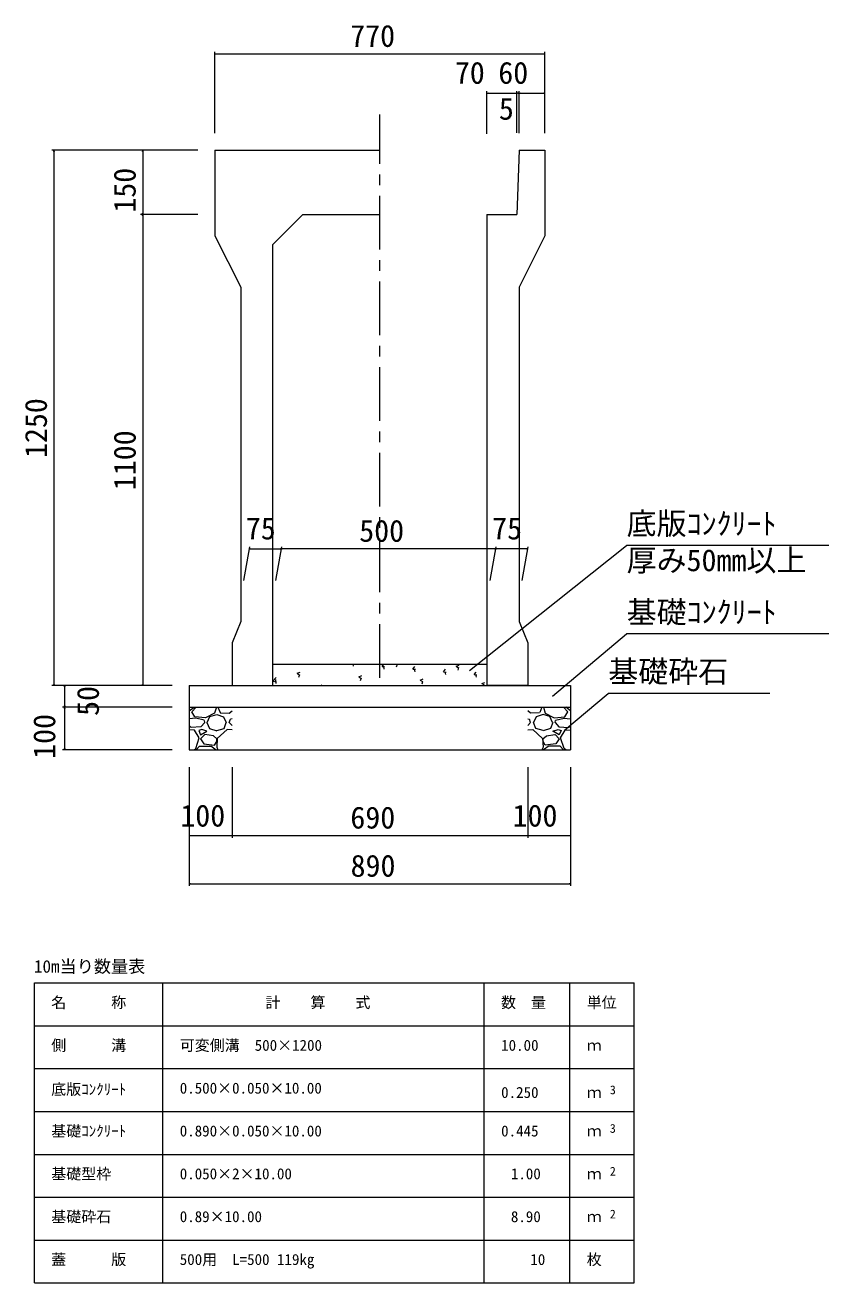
# Model space of a CAD drawing. Units: millimetres on the paper, scale 1:20. Extents: x 0 to 841, y 0 to 594.
# Drawn here: x 198.2 to 292, y 186.1 to 332.9 of the extents above; entities that cross this region are included whole.
import ezdxf
from ezdxf.enums import TextEntityAlignment as Align

# ---------------------------------------------------------------- set-up
doc = ezdxf.new("R2010")
doc.units = ezdxf.units.MM
doc.linetypes.add('USER1', pattern=[10, 6.25, -1.25, 1.25, -1.25])
for name, color, linetype, lineweight in [('D-STR-DIM（寸法）', 7, 'Continuous', 18), ('D-STR-HTXT（旗揚げ）', 4, 'Continuous', 18), ('D-STR-STRn（構造物）', 5, 'Continuous', 18), ('D-STR（構造物外形線）', 1, 'Continuous', 18)]:
    doc.layers.add(name, color=color, linetype=linetype, lineweight=lineweight)
doc.layers.add('D-STR-TXT（文字）', color=7, linetype='Continuous')
doc.styles.add('ＭＳ ゴシック', font='')
doc.styles.get('ＭＳ ゴシック').set_extended_font_data('MS Gothic')

msp = doc.modelspace()

# ---------------------------------------------------------------- linework, layer by layer
at = {"layer": 'D-STR-DIM（寸法）'}
for p, q in [((220.378, 320.291), (220.378, 329.78)), ((220.378, 329.53), (220.528, 329.555)), ((220.378, 329.53), (220.398, 329.53)), ((220.528, 329.505), (220.378, 329.53)), ((220.398, 329.53), (258.858, 329.53)), ((258.728, 329.555), (258.878, 329.53)), ((258.878, 329.53), (258.728, 329.505)), ((258.878, 329.53), (258.858, 329.53)), ((258.878, 320.291), (258.878, 329.78)), ((252.128, 320.182), (252.128, 325.197)), ((252.128, 324.947), (252.278, 324.972)), ((252.128, 324.947), (252.148, 324.947)), ((252.278, 324.922), (252.128, 324.947)), ((252.148, 324.947), (255.608, 324.947)), ((255.478, 324.972), (255.628, 324.947)), ((255.628, 324.947), (255.478, 324.922)), ((255.628, 324.947), (255.608, 324.947)), ((255.628, 320.325), (255.628, 325.197)), ((255.628, 320.325), (255.628, 325.197)), ((255.628, 324.947), (255.778, 324.972)), ((255.628, 324.947), (255.648, 324.947)), ((255.778, 324.922), (255.628, 324.947)), ((255.858, 324.947), (255.648, 324.947)), ((255.728, 324.972), (255.878, 324.947)), ((255.878, 324.947), (255.728, 324.922)), ((255.878, 324.947), (255.858, 324.947)), ((255.878, 320.291), (255.878, 325.197)), ((255.878, 320.291), (255.878, 325.197)), ((255.878, 324.947), (256.028, 324.972)), ((255.878, 324.947), (255.898, 324.947)), ((256.028, 324.922), (255.878, 324.947)), ((255.898, 324.947), (258.858, 324.947)), ((258.728, 324.972), (258.878, 324.947)), ((258.878, 324.947), (258.728, 324.922)), ((258.878, 324.947), (258.858, 324.947)), ((258.878, 320.291), (258.878, 325.197)), ((218.378, 318.291), (201.331, 318.291)), ((201.556, 318.141), (201.581, 318.291)), ((201.581, 318.291), (201.581, 318.271)), ((201.581, 318.291), (201.606, 318.141)), ((201.581, 318.271), (201.581, 255.811)), ((218.378, 318.291), (211.692, 318.291)), ((211.917, 318.141), (211.942, 318.291)), ((211.942, 318.291), (211.942, 318.271)), ((211.942, 318.291), (211.967, 318.141)), ((211.942, 318.271), (211.942, 310.811)), ((218.378, 310.791), (211.692, 310.791)), ((218.378, 310.791), (211.692, 310.791)), ((211.942, 310.791), (211.917, 310.941)), ((211.917, 310.641), (211.942, 310.791)), ((211.967, 310.941), (211.942, 310.791)), ((211.942, 310.791), (211.942, 310.811)), ((211.942, 310.791), (211.942, 310.771)), ((211.942, 310.791), (211.967, 310.641)), ((211.942, 310.771), (211.942, 255.811)), ((223.73, 268.044), (224.43, 272.011)), ((224.386, 271.761), (224.536, 271.786)), ((224.386, 271.761), (224.406, 271.761)), ((224.536, 271.736), (224.386, 271.761)), ((224.406, 271.761), (228.116, 271.761)), ((227.48, 268.044), (228.18, 272.011)), ((227.48, 268.044), (228.18, 272.011)), ((227.986, 271.786), (228.136, 271.761)), ((228.136, 271.761), (227.986, 271.736)), ((228.136, 271.761), (228.116, 271.761)), ((228.136, 271.761), (228.286, 271.786)), ((228.136, 271.761), (228.156, 271.761)), ((228.286, 271.736), (228.136, 271.761)), ((253.116, 271.761), (228.156, 271.761)), ((252.48, 268.044), (253.18, 272.011)), ((252.48, 268.044), (253.18, 272.011)), ((252.986, 271.786), (253.136, 271.761)), ((253.136, 271.761), (252.986, 271.736)), ((253.136, 271.761), (253.116, 271.761)), ((253.136, 271.761), (253.286, 271.786)), ((253.136, 271.761), (253.156, 271.761)), ((253.286, 271.736), (253.136, 271.761)), ((256.866, 271.761), (253.156, 271.761)), ((256.23, 268.044), (256.93, 272.011)), ((256.736, 271.786), (256.886, 271.761)), ((256.886, 271.761), (256.736, 271.736)), ((256.886, 271.761), (256.866, 271.761)), ((215.378, 255.791), (201.331, 255.791)), ((201.581, 255.791), (201.556, 255.941)), ((201.606, 255.941), (201.581, 255.791)), ((201.581, 255.791), (201.581, 255.811)), ((215.378, 255.791), (202.581, 255.791)), ((202.806, 255.641), (202.831, 255.791)), ((202.831, 255.791), (202.831, 255.771)), ((202.831, 255.791), (202.856, 255.641)), ((202.831, 255.771), (202.831, 253.311)), ((215.378, 255.791), (211.692, 255.791)), ((211.942, 255.791), (211.917, 255.941)), ((211.967, 255.941), (211.942, 255.791)), ((211.942, 255.791), (211.942, 255.811)), ((215.378, 253.291), (202.581, 253.291)), ((215.378, 253.291), (202.581, 253.291)), ((202.831, 253.291), (202.806, 253.441)), ((202.806, 253.141), (202.831, 253.291)), ((202.856, 253.441), (202.831, 253.291)), ((202.831, 253.291), (202.831, 253.311)), ((202.831, 253.291), (202.831, 253.271)), ((202.831, 253.291), (202.856, 253.141)), ((202.831, 253.271), (202.831, 248.311)), ((215.378, 248.291), (202.581, 248.291)), ((202.831, 248.291), (202.806, 248.441)), ((202.856, 248.441), (202.831, 248.291)), ((202.831, 248.291), (202.831, 248.311)), ((217.378, 246.291), (217.378, 232.418)), ((217.378, 246.291), (217.378, 238.041)), ((222.378, 246.291), (222.378, 238.041)), ((222.378, 246.291), (222.378, 238.041)), ((256.878, 246.291), (256.878, 238.041)), ((256.878, 246.291), (256.878, 238.041)), ((261.878, 246.291), (261.878, 238.041)), ((261.878, 246.291), (261.878, 232.418)), ((217.378, 238.291), (217.528, 238.316)), ((217.378, 238.291), (217.398, 238.291)), ((217.528, 238.266), (217.378, 238.291)), ((217.398, 238.291), (222.358, 238.291)), ((222.228, 238.316), (222.378, 238.291)), ((222.378, 238.291), (222.228, 238.266)), ((222.378, 238.291), (222.358, 238.291)), ((222.378, 238.291), (222.528, 238.316)), ((222.378, 238.291), (222.398, 238.291)), ((222.528, 238.266), (222.378, 238.291)), ((222.398, 238.291), (256.858, 238.291)), ((256.728, 238.316), (256.878, 238.291)), ((256.878, 238.291), (256.728, 238.266)), ((256.878, 238.291), (256.858, 238.291)), ((256.878, 238.291), (257.028, 238.316)), ((256.878, 238.291), (256.898, 238.291)), ((257.028, 238.266), (256.878, 238.291)), ((256.898, 238.291), (261.858, 238.291)), ((261.728, 238.316), (261.878, 238.291)), ((261.878, 238.291), (261.728, 238.266)), ((261.878, 238.291), (261.858, 238.291)), ((217.378, 232.668), (217.528, 232.693)), ((217.378, 232.668), (217.398, 232.668)), ((217.528, 232.643), (217.378, 232.668)), ((217.398, 232.668), (261.858, 232.668)), ((261.728, 232.693), (261.878, 232.668)), ((261.878, 232.668), (261.728, 232.643)), ((261.878, 232.668), (261.858, 232.668))]:
    msp.add_line(p, q, dxfattribs=at)
at = {"layer": 'D-STR-HTXT（旗揚げ）'}
for p, q in [((250.072, 257.556), (268.422, 272.151)), ((292.02, 272.151), (268.422, 272.151)), ((259.784, 254.56), (268.429, 261.824)), ((292.028, 261.824), (268.429, 261.824)), ((261.195, 250.631), (266.279, 254.893)), ((285.142, 254.893), (266.279, 254.893)), ((199.304, 221.084), (269.304, 221.084)), ((199.304, 186.084), (199.304, 221.084)), ((214.304, 186.084), (214.304, 221.084)), ((251.804, 186.084), (251.804, 221.084)), ((261.804, 205.084), (261.804, 221.084)), ((261.804, 186.084), (261.804, 221.084)), ((269.304, 186.084), (269.304, 221.084)), ((199.304, 216.084), (269.304, 216.084)), ((199.304, 211.084), (269.304, 211.084)), ((199.304, 206.084), (269.304, 206.084)), ((199.304, 201.084), (269.304, 201.084)), ((199.304, 196.084), (269.304, 196.084)), ((199.304, 191.084), (269.304, 191.084)), ((199.304, 186.084), (269.304, 186.084))]:
    msp.add_line(p, q, dxfattribs=at)
at = {"layer": 'D-STR-STRn（構造物）', "color": 7, "linetype": 'USER1'}
msp.add_line((239.628, 256.703), (239.628, 322.446), dxfattribs=at)
at = {"layer": 'D-STR-STRn（構造物）', "color": 7}
for p, q in [((227.128, 258.291), (252.128, 258.291)), ((229.974, 257.237), (230.325, 257.371)), ((229.975, 257.237), (230.223, 257.069)), ((230.183, 256.792), (230.285, 257.094)), ((236.555, 258.047), (236.51, 258.291)), ((237.16, 256.836), (237.51, 256.971)), ((239.881, 258.037), (240.095, 258.291)), ((239.881, 258.037), (240.18, 258.011)), ((240.141, 257.733), (240.083, 258.046)), ((241.57, 258.004), (241.666, 258.291)), ((241.595, 258.291), (241.61, 258.281)), ((243.468, 257.723), (243.709, 258.011)), ((243.468, 257.723), (243.767, 257.697)), ((243.727, 257.419), (243.67, 257.733)), ((247.054, 257.409), (247.295, 257.697)), ((247.054, 257.41), (247.353, 257.383)), ((247.314, 257.105), (247.256, 257.419)), ((248.547, 258.049), (248.897, 258.183)), ((248.547, 258.049), (248.796, 257.881)), ((248.756, 257.604), (248.857, 257.906)), ((250.64, 257.096), (250.881, 257.383)), ((250.64, 257.096), (250.939, 257.07)), ((250.9, 256.792), (250.842, 257.105)), ((227.128, 256.322), (227.515, 256.725)), ((227.128, 256.319), (227.57, 256.25)), ((227.527, 256.028), (227.472, 256.503)), ((232.749, 255.791), (232.851, 255.898)), ((237.16, 256.836), (237.409, 256.669)), ((237.369, 256.392), (237.47, 256.694)), ((244.346, 256.436), (244.696, 256.57)), ((244.346, 256.436), (244.595, 256.268)), ((244.555, 255.991), (244.656, 256.293)), ((251.531, 256.035), (251.881, 256.17)), ((251.531, 256.036), (251.78, 255.868)), ((251.808, 255.791), (251.842, 255.893))]:
    msp.add_line(p, q, dxfattribs=at)
at = {"layer": 'D-STR-STRn（構造物）'}
for p, q in [((217.378, 255.791), (217.378, 248.291)), ((217.378, 255.791), (261.878, 255.791)), ((261.878, 255.791), (261.878, 248.291)), ((217.378, 253.291), (261.878, 253.291)), ((217.378, 252.856), (217.941, 253.291)), ((217.687, 252.739), (218.183, 253.291)), ((218.046, 252.136), (217.696, 252.736)), ((220.339, 252.585), (219.289, 252.035)), ((220.538, 253.289), (220.338, 252.589)), ((220.709, 253.291), (220.978, 252.651)), ((220.984, 252.636), (222.034, 252.586)), ((222.037, 252.593), (222.378, 252.856)), ((257.219, 252.593), (256.878, 252.856)), ((258.272, 252.636), (257.222, 252.586)), ((258.547, 253.291), (258.277, 252.651)), ((258.717, 253.289), (258.917, 252.589)), ((258.917, 252.585), (259.967, 252.035)), ((261.569, 252.739), (261.072, 253.291)), ((261.209, 252.136), (261.559, 252.736)), ((261.878, 252.856), (261.315, 253.291)), ((218.141, 251.983), (217.378, 251.903)), ((217.585, 250.905), (217.378, 251.131)), ((219.283, 252.049), (218.033, 252.149)), ((219.135, 251.742), (218.135, 251.992)), ((219.187, 251.489), (218.737, 250.989)), ((219.187, 251.486), (219.137, 251.736)), ((219.432, 251.49), (219.732, 250.79)), ((219.485, 251.489), (219.785, 252.189)), ((219.787, 252.189), (220.587, 252.439)), ((220.585, 252.439), (221.385, 252.139)), ((221.387, 252.137), (221.687, 251.487)), ((221.435, 250.791), (221.685, 251.491)), ((222.378, 251.131), (222.035, 251.505)), ((222.036, 251.49), (222.186, 251.89)), ((222.378, 251.903), (222.191, 251.883)), ((256.878, 251.903), (257.065, 251.883)), ((256.878, 251.131), (257.221, 251.505)), ((257.22, 251.49), (257.07, 251.89)), ((257.868, 252.137), (257.568, 251.487)), ((257.821, 250.791), (257.571, 251.491)), ((258.671, 252.439), (257.871, 252.139)), ((259.469, 252.189), (258.669, 252.439)), ((259.77, 251.489), (259.47, 252.189)), ((259.824, 251.49), (259.524, 250.79)), ((259.972, 252.049), (261.222, 252.149)), ((260.069, 251.486), (260.119, 251.736)), ((260.069, 251.489), (260.519, 250.989)), ((260.121, 251.742), (261.121, 251.992)), ((261.115, 251.983), (261.878, 251.903)), ((261.671, 250.905), (261.878, 251.131)), ((217.988, 250.584), (217.378, 250.635)), ((218.733, 250.992), (217.583, 250.892)), ((218.548, 249.692), (217.998, 250.592)), ((218.137, 248.437), (218.537, 249.687)), ((218.485, 250.539), (218.685, 250.039)), ((218.836, 250.687), (218.486, 250.537)), ((218.685, 250.04), (219.435, 250.49)), ((218.685, 249.591), (219.085, 248.991)), ((219.186, 250.089), (218.686, 249.589)), ((219.438, 250.49), (218.838, 250.69)), ((220.192, 249.942), (219.192, 250.092)), ((219.733, 250.785), (220.583, 250.535)), ((220.597, 249.578), (220.197, 249.928)), ((220.634, 249.641), (220.584, 248.591)), ((220.587, 249.289), (220.587, 249.589)), ((220.589, 250.536), (221.439, 250.786)), ((221.788, 250.689), (220.638, 249.639)), ((222.378, 250.635), (221.788, 250.684)), ((256.878, 250.635), (257.468, 250.684)), ((257.468, 250.689), (258.618, 249.639)), ((258.666, 250.536), (257.816, 250.786)), ((258.621, 249.641), (258.671, 248.591)), ((258.659, 249.578), (259.059, 249.928)), ((258.669, 249.289), (258.669, 249.589)), ((259.523, 250.785), (258.673, 250.535)), ((259.063, 249.942), (260.063, 250.092)), ((259.818, 250.49), (260.418, 250.69)), ((260.571, 250.04), (259.821, 250.49)), ((260.069, 250.089), (260.569, 249.589)), ((260.571, 249.591), (260.171, 248.991)), ((260.42, 250.687), (260.77, 250.537)), ((260.523, 250.992), (261.673, 250.892)), ((260.771, 250.539), (260.571, 250.039)), ((260.708, 249.692), (261.258, 250.592)), ((261.119, 248.437), (260.719, 249.687)), ((261.268, 250.584), (261.878, 250.635)), ((217.378, 248.291), (250.878, 248.291)), ((217.378, 248.291), (261.878, 248.291)), ((217.941, 248.291), (218.137, 248.443)), ((218.183, 248.291), (218.587, 248.739)), ((218.587, 248.739), (219.887, 248.739)), ((219.088, 248.987), (220.338, 248.837)), ((219.885, 248.75), (220.535, 248.3)), ((220.338, 248.84), (220.588, 249.29)), ((220.578, 248.6), (220.709, 248.291)), ((258.677, 248.6), (258.547, 248.291)), ((258.918, 248.84), (258.668, 249.29)), ((259.371, 248.75), (258.721, 248.3)), ((260.168, 248.987), (258.918, 248.837)), ((260.669, 248.739), (259.369, 248.739)), ((261.072, 248.291), (260.669, 248.739)), ((261.315, 248.291), (261.119, 248.443))]:
    msp.add_line(p, q, dxfattribs=at)
at = {"layer": 'D-STR（構造物外形線）'}
for p, q in [((220.378, 318.291), (239.628, 318.291)), ((220.378, 318.291), (220.378, 308.291)), ((255.878, 318.291), (255.628, 310.791)), ((255.878, 318.291), (258.878, 318.291)), ((258.878, 318.291), (258.878, 308.291)), ((230.628, 310.791), (227.128, 307.291)), ((230.628, 310.791), (239.628, 310.791)), ((252.128, 310.791), (252.128, 255.791)), ((252.128, 310.791), (255.628, 310.791)), ((220.378, 308.291), (223.378, 302.291)), ((258.878, 308.291), (255.878, 302.291)), ((227.128, 255.791), (227.128, 307.291)), ((223.378, 302.291), (223.378, 263.291)), ((255.878, 302.291), (255.878, 263.291)), ((223.378, 263.291), (222.378, 260.791)), ((255.878, 263.291), (256.878, 260.791)), ((222.378, 260.791), (222.378, 255.791)), ((256.878, 260.791), (256.878, 255.791)), ((222.378, 255.791), (227.128, 255.791)), ((256.878, 255.791), (252.128, 255.791))]:
    msp.add_line(p, q, dxfattribs=at)

# ---------------------------------------------------------------- texts
at = {"layer": 'D-STR-DIM（寸法）', "style": 'ＭＳ ゴシック'}
for s, p in [('770', (236.163, 329.58)), ('70', (248.378, 325.272)), ('60', (253.448, 325.272)), ('5', (253.515, 321.076)), ('75', (223.978, 272.086)), ('500', (237.216, 271.811)), ('75', (252.728, 272.086)), ('100', (216.333, 238.57)), ('690', (236.181, 238.341)), ('100', (255.114, 238.57)), ('890', (236.208, 232.718))]:
    msp.add_text(s, height=2.566, dxfattribs=at).set_placement(p, align=Align.BOTTOM_LEFT)
for s, p in [('150', (211.892, 310.997)), ('1250', (201.531, 282.36)), ('1100', (211.892, 278.61)), ('50', (207.6, 252.258)), ('100', (202.506, 247.247))]:
    msp.add_text(s, height=2.566, rotation=90, dxfattribs=at).set_placement(p, align=Align.BOTTOM_LEFT)
at = {"layer": 'D-STR-TXT（文字）', "style": 'ＭＳ ゴシック'}
for s, height, p in [('底版ｺﾝｸﾘｰﾄ', 2.566, (268.422, 272.651)), ('厚み50mm以上', 2.566, (268.422, 268.379)), ('基礎ｺﾝｸﾘｰﾄ', 2.566, (268.429, 262.324)), ('基礎砕石', 2.566, (266.279, 255.393)), ('10m当り数量表', 1.466, (199.25, 221.847)), ('名\u3000\u3000\u3000称', 1.283, (201.266, 217.785)), ('計\u3000\u3000算\u3000\u3000式', 1.283, (226.269, 217.785)), ('数\u3000量', 1.283, (253.766, 217.785)), ('単位', 1.283, (263.766, 217.785)), ('側\u3000\u3000\u3000溝', 1.283, (201.266, 212.785)), ('可変側溝\u3000500×1200', 1.283, (216.266, 212.785)), ('10.00', 1.283, (253.779, 212.785)), ('ｍ', 1.283, (263.766, 212.785)), ('底版ｺﾝｸﾘｰﾄ', 1.283, (201.266, 207.653)), ('0.500×0.050×10.00', 1.283, (216.266, 207.785)), ('0.250', 1.283, (253.779, 207.285)), ('ｍ', 1.283, (263.766, 207.285)), ('3', 1.026, (266.467, 207.788)), ('基礎ｺﾝｸﾘｰﾄ', 1.283, (201.266, 202.785)), ('0.890×0.050×10.00', 1.283, (216.266, 202.785)), ('0.445', 1.283, (253.779, 202.785)), ('ｍ', 1.283, (263.766, 202.785)), ('3', 1.026, (266.467, 203.288)), ('基礎型枠', 1.283, (201.266, 197.785)), ('0.050×2×10.00', 1.283, (216.266, 197.785)), ('1.00', 1.283, (254.916, 197.785)), ('ｍ', 1.283, (263.766, 197.785)), ('2', 1.026, (266.467, 198.288)), ('基礎砕石', 1.283, (201.266, 192.785)), ('0.89×10.00', 1.283, (216.266, 192.785)), ('8.90', 1.283, (254.916, 192.785)), ('ｍ', 1.283, (263.766, 192.785)), ('2', 1.026, (266.467, 193.288)), ('蓋\u3000\u3000\u3000版', 1.283, (201.266, 187.785)), ('500用\u3000L=500 119kg', 1.283, (216.266, 187.785)), ('10', 1.283, (257.19, 187.785)), ('枚', 1.283, (263.766, 187.785))]:
    msp.add_text(s, height=height, dxfattribs=at).set_placement(p, align=Align.BOTTOM_LEFT)

doc.saveas('drawing.dxf')
